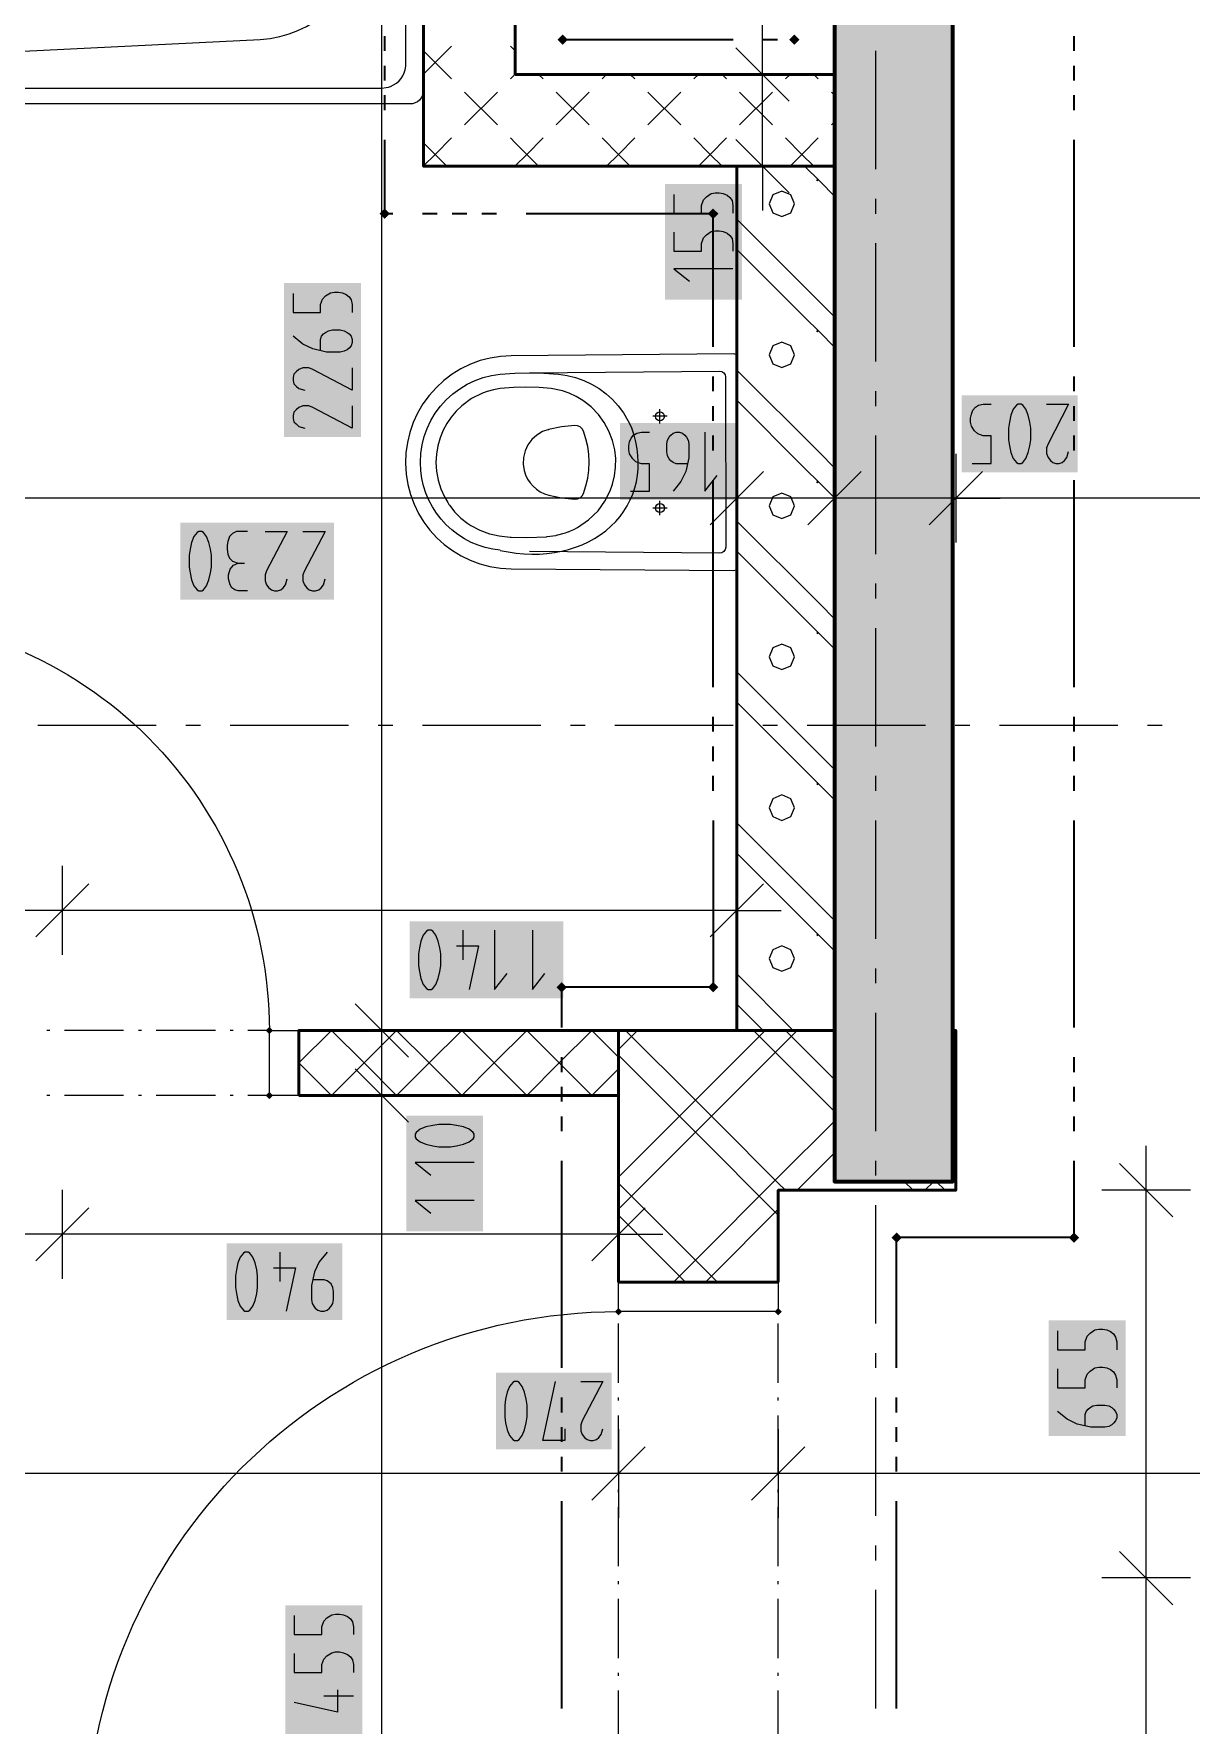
# Model space of a CAD drawing. Header units: millimetres. Extents: x 0 to 594, y 0 to 420.
# Drawn here: x 137.09 to 155.01, y 205.87 to 232.04 of the extents above; entities that cross this region are included whole.
import ezdxf

# ---------------------------------------------------------------- set-up
doc = ezdxf.new("R2010")
doc.units = ezdxf.units.MM
doc.header["$LTSCALE"] = 8
for name, color, linetype in [('PDF_Dvere', 7, 'Continuous'), ('PDF_Instalacni prizdivky', 7, 'Continuous'), ('PDF_Koty delkove', 7, 'Continuous'), ('PDF_Osy hlavni', 7, 'Continuous'), ('PDF_Pozarni useky', 7, 'Continuous'), ('PDF_Pricky CP', 7, 'Continuous'), ('PDF_Pricky zdene', 7, 'Continuous'), ('PDF_Sanita', 7, 'Continuous'), ('PDF_Steny akusticke', 7, 'Continuous'), ('PDF_Steny obvodove nosne', 7, 'Continuous')]:
    doc.layers.add(name, color=color, linetype=linetype)

msp = doc.modelspace()

# ---------------------------------------------------------------- linework, layer by layer
at = {"layer": 'PDF_Dvere', "lineweight": 25}
for points in [[(134.329, 216.621), (134.329, 223.033, -0.414214), (140.74, 216.621), (140.409, 216.621)], [(146.144, 204.028), (137.901, 204.028, -0.414213), (146.144, 212.271)]]:
    msp.add_lwpolyline(points, format="xyb", dxfattribs=at)
for points in [[(137.341, 216.621), (137.295, 216.621)], [(138.485, 216.621), (137.57, 216.621)], [(138.76, 216.621), (138.714, 216.621)], [(139.905, 216.621), (138.989, 216.621)], [(140.18, 216.621), (140.134, 216.621)], [(137.341, 215.614), (137.295, 215.614)], [(138.485, 215.614), (137.57, 215.614)], [(138.76, 215.614), (138.714, 215.614)], [(139.905, 215.614), (138.989, 215.614)], [(140.18, 215.614), (140.134, 215.614)], [(140.74, 215.614), (140.409, 215.614)], [(146.144, 211.17), (146.144, 212.086)], [(148.617, 211.17), (148.617, 212.086)], [(146.144, 210.895), (146.144, 210.941)], [(148.617, 210.895), (148.617, 210.941)], [(146.144, 209.75), (146.144, 210.666)], [(148.617, 209.75), (148.617, 210.666)], [(146.144, 209.475), (146.144, 209.521)], [(148.617, 209.475), (148.617, 209.521)], [(146.144, 208.331), (146.144, 209.246)], [(148.617, 208.331), (148.617, 209.246)], [(146.144, 208.056), (146.144, 208.102)], [(148.617, 208.056), (148.617, 208.102)], [(146.144, 206.911), (146.144, 207.827)], [(148.617, 206.911), (148.617, 207.827)], [(146.144, 206.636), (146.144, 206.682)], [(148.617, 206.636), (148.617, 206.682)], [(146.144, 205.491), (146.144, 206.407)], [(148.617, 205.491), (148.617, 206.407)]]:
    msp.add_lwpolyline(points, dxfattribs=at)
for points in [[(141.198, 215.614), (140.74, 215.614), (140.74, 216.621), (141.198, 216.621)], [(148.617, 212.729), (148.617, 212.271), (146.144, 212.271), (146.144, 212.729)]]:
    msp.add_lwpolyline(points, close=True, dxfattribs=at)
at = {"layer": 'PDF_Dvere', "lineweight": 25, "transparency": 33554559}
for points in [[(140.798, 216.621), (140.74, 216.564), (140.74, 216.679), (140.683, 216.621)], [(140.798, 215.614), (140.74, 215.557), (140.74, 215.671), (140.683, 215.614)], [(146.144, 212.214), (146.087, 212.271), (146.201, 212.271), (146.144, 212.328)], [(148.617, 212.214), (148.56, 212.271), (148.674, 212.271), (148.617, 212.328)]]:
    msp.add_solid(points, dxfattribs=at)
at = {"layer": 'PDF_Instalacni prizdivky', "lineweight": 50}
msp.add_lwpolyline([(149.487, 216.621), (149.487, 229.993), (147.976, 229.993), (147.976, 216.621)], close=True, dxfattribs=at)
at = {"layer": 'PDF_Instalacni prizdivky', "lineweight": 9}
for points in [[(149.258, 229.76), (149.024, 229.993)], [(149.487, 229.531), (149.258, 229.76)], [(148.674, 229.606), (148.535, 229.548), (148.478, 229.409), (148.535, 229.271), (148.674, 229.213), (148.813, 229.271), (148.87, 229.409), (148.813, 229.548), (148.674, 229.606)], [(149.487, 227.662), (149.258, 227.891), (147.976, 229.174)], [(149.024, 227.658), (147.976, 228.706)], [(149.258, 227.424), (149.024, 227.658)], [(149.487, 227.195), (149.258, 227.424)], [(149.487, 225.327), (149.258, 225.556), (147.976, 226.838)], [(149.024, 225.322), (147.976, 226.371)], [(149.258, 225.089), (149.024, 225.322)], [(149.487, 224.86), (149.258, 225.089)], [(149.487, 222.991), (149.258, 223.22), (147.976, 224.503)], [(149.024, 222.987), (147.976, 224.035)], [(149.258, 222.753), (149.024, 222.987)], [(149.487, 222.524), (149.258, 222.753)], [(149.487, 220.656), (149.258, 220.885), (147.976, 222.167)], [(149.024, 220.651), (147.976, 221.7)], [(149.258, 220.418), (149.024, 220.651)], [(149.487, 220.189), (149.258, 220.418)], [(149.487, 218.32), (149.258, 218.549), (147.976, 219.832)], [(149.024, 218.316), (147.976, 219.365)], [(149.258, 218.082), (149.024, 218.316)], [(149.487, 217.853), (149.258, 218.082)], [(148.85, 216.621), (147.976, 217.496)], [(148.383, 216.621), (147.976, 217.029)]]:
    msp.add_lwpolyline(points, dxfattribs=at)
for points in [[(148.674, 227.27), (148.535, 227.213), (148.478, 227.074), (148.535, 226.935), (148.674, 226.878), (148.813, 226.935), (148.87, 227.074), (148.813, 227.213)], [(148.674, 224.935), (148.535, 224.877), (148.478, 224.738), (148.535, 224.6), (148.674, 224.542), (148.813, 224.6), (148.87, 224.738), (148.813, 224.877)], [(148.674, 222.599), (148.535, 222.542), (148.478, 222.403), (148.535, 222.264), (148.674, 222.207), (148.813, 222.264), (148.87, 222.403), (148.813, 222.542)], [(148.674, 220.264), (148.535, 220.206), (148.478, 220.067), (148.535, 219.929), (148.674, 219.871), (148.813, 219.929), (148.87, 220.067), (148.813, 220.206)], [(148.674, 217.928), (148.535, 217.871), (148.478, 217.732), (148.535, 217.593), (148.674, 217.536), (148.813, 217.593), (148.87, 217.732), (148.813, 217.871)]]:
    msp.add_lwpolyline(points, close=True, dxfattribs=at)
at = {"layer": 'PDF_Instalacni prizdivky', "lineweight": 9, "transparency": 33554559}
for points in [[(149.223, 229.755), (149.202, 229.776), (149.244, 229.776), (149.223, 229.797)], [(149.223, 227.42), (149.202, 227.441), (149.244, 227.441), (149.223, 227.461)], [(149.223, 225.084), (149.202, 225.105), (149.244, 225.105), (149.223, 225.126)], [(149.223, 222.749), (149.202, 222.77), (149.244, 222.77), (149.223, 222.79)], [(149.223, 220.414), (149.202, 220.434), (149.244, 220.434), (149.223, 220.455)], [(149.223, 218.078), (149.202, 218.099), (149.244, 218.099), (149.223, 218.119)]]:
    msp.add_solid(points, dxfattribs=at)
at = {"layer": 'PDF_Koty delkove', "lineweight": 18}
for points in [[(142.481, 202.288), (142.481, 215.614), (142.481, 216.621), (142.481, 237.366), (142.481, 238.74), (142.481, 240.938), (142.481, 245.838), (142.481, 247.258), (142.481, 263.835)], [(148.374, 229.993), (148.374, 231.413), (148.374, 232.263), (148.374, 238.74), (148.374, 240.938), (148.374, 245.838), (148.374, 247.258)], [(148.786, 231.001), (147.962, 231.825)], [(149.061, 231.413), (148.374, 231.413), (147.687, 231.413)], [(148.786, 229.581), (147.962, 230.405)], [(149.061, 229.993), (148.374, 229.993), (147.687, 229.993)], [(148.374, 229.993), (148.374, 229.306)], [(147, 229.557), (147, 229.264), (147.427, 229.264), (147.427, 229.386), (147.458, 229.471), (147.504, 229.52), (147.58, 229.569), (147.641, 229.581), (147.702, 229.581), (147.763, 229.569), (147.824, 229.545), (147.87, 229.508), (147.901, 229.46), (147.916, 229.386), (147.916, 229.264)], [(147, 228.97), (147, 228.676), (147.427, 228.676), (147.427, 228.799), (147.458, 228.884), (147.504, 228.933), (147.58, 228.982), (147.641, 228.994), (147.702, 228.994), (147.763, 228.982), (147.824, 228.958), (147.87, 228.921), (147.901, 228.872), (147.916, 228.799), (147.916, 228.676)], [(147.916, 228.407), (147, 228.407), (147.244, 228.212)], [(141.107, 228.022), (141.107, 227.728), (141.534, 227.728), (141.534, 227.851), (141.565, 227.936), (141.61, 227.985), (141.686, 228.033), (141.747, 228.046), (141.808, 228.046), (141.87, 228.033), (141.93, 228.009), (141.976, 227.973), (142.007, 227.924), (142.023, 227.851), (142.023, 227.728)], [(141.534, 227.141), (141.534, 227.312), (141.549, 227.361), (141.579, 227.398), (141.61, 227.422), (141.655, 227.446), (141.717, 227.459), (141.838, 227.459), (141.9, 227.446), (141.946, 227.422), (141.976, 227.398), (142.007, 227.361), (142.023, 227.312), (142.023, 227.264), (142.007, 227.214), (141.976, 227.178)], [(141.976, 227.178), (141.946, 227.154), (141.9, 227.129), (141.838, 227.116), (141.625, 227.116), (141.412, 227.165), (141.259, 227.239), (141.107, 227.361)], [(142.023, 226.872), (142.023, 226.529), (141.412, 226.847), (141.35, 226.872), (141.259, 226.872), (141.198, 226.847), (141.153, 226.811), (141.121, 226.774), (141.107, 226.725), (141.107, 226.676), (141.121, 226.627), (141.153, 226.591), (141.198, 226.554), (141.289, 226.529)], [(142.023, 226.285), (142.023, 225.942), (141.412, 226.26), (141.35, 226.285), (141.259, 226.285), (141.198, 226.26), (141.153, 226.224), (141.121, 226.187), (141.107, 226.138), (141.107, 226.089), (141.121, 226.04), (141.153, 226.004), (141.198, 225.967), (141.289, 225.942)], [(151.619, 225.393), (151.912, 225.393), (151.912, 225.82), (151.79, 225.82), (151.704, 225.851), (151.655, 225.897), (151.607, 225.973), (151.594, 226.034), (151.594, 226.095), (151.607, 226.156), (151.631, 226.217), (151.668, 226.263), (151.716, 226.294), (151.79, 226.309), (151.912, 226.309)], [(152.194, 225.668), (152.218, 225.561), (152.255, 225.469), (152.303, 225.408), (152.328, 225.393), (152.377, 225.393), (152.402, 225.408), (152.45, 225.469), (152.487, 225.561), (152.512, 225.668), (152.524, 225.759), (152.524, 225.942), (152.512, 226.034), (152.487, 226.141), (152.45, 226.232), (152.402, 226.294), (152.377, 226.309), (152.328, 226.309), (152.303, 226.294), (152.255, 226.232), (152.218, 226.141), (152.194, 226.034), (152.181, 225.942)], [(152.769, 226.309), (153.111, 226.309), (152.793, 225.698), (152.769, 225.637), (152.769, 225.545), (152.793, 225.485), (152.829, 225.439), (152.866, 225.408), (152.915, 225.393), (152.964, 225.393), (153.013, 225.408), (153.05, 225.439), (153.086, 225.485), (153.111, 225.576)], [(146.328, 224.963), (146.622, 224.963), (146.622, 225.39), (146.499, 225.39), (146.414, 225.421), (146.365, 225.467), (146.317, 225.543), (146.304, 225.603), (146.304, 225.665), (146.317, 225.726), (146.341, 225.787), (146.377, 225.832), (146.426, 225.864), (146.499, 225.879), (146.622, 225.879)], [(147.209, 225.39), (147.038, 225.39), (146.989, 225.406), (146.952, 225.436), (146.928, 225.467), (146.904, 225.512), (146.891, 225.573), (146.891, 225.695), (146.904, 225.756), (146.928, 225.802), (146.952, 225.832), (146.989, 225.864), (147.038, 225.879)], [(147.038, 225.879), (147.086, 225.879), (147.136, 225.864), (147.172, 225.832), (147.196, 225.802), (147.221, 225.756), (147.234, 225.695), (147.234, 225.482), (147.185, 225.268), (147.111, 225.115), (146.989, 224.963)], [(147.478, 225.879), (147.478, 224.963), (147.673, 225.207)], [(152.181, 225.942), (152.181, 225.759), (152.194, 225.668)], [(147.976, 225.543), (147.976, 224.856), (147.976, 224.169)], [(149.487, 225.543), (149.487, 224.856), (149.487, 224.169)], [(151.365, 225.543), (151.365, 224.856), (151.365, 224.169)], [(151.365, 225.543), (151.365, 224.856), (151.365, 224.169)], [(148.388, 225.268), (147.564, 224.444)], [(149.899, 225.268), (149.075, 224.444)], [(151.777, 225.268), (150.952, 224.444)], [(151.777, 225.268), (150.952, 224.444)], [(151.365, 224.856), (149.487, 224.856), (147.976, 224.856), (144.803, 224.856), (138.202, 224.856), (127.552, 224.856), (126.192, 224.856)], [(151.365, 224.856), (150.678, 224.856)], [(151.365, 224.856), (152.051, 224.856)], [(309.033, 224.856), (299.096, 224.856), (296.76, 224.856), (288.7, 224.856), (286.365, 224.856), (276.428, 224.856), (269.742, 224.856), (200.318, 224.856), (193.632, 224.856), (186.58, 224.856), (177.604, 224.856), (176.276, 224.856), (151.365, 224.856)], [(140.404, 224.341), (140.233, 224.341), (140.172, 224.31), (140.123, 224.264), (140.099, 224.188), (140.086, 224.127), (140.086, 224.065), (140.099, 223.989), (140.123, 223.929), (140.172, 223.883), (140.257, 223.852)], [(140.673, 224.341), (141.016, 224.341), (140.697, 223.73), (140.673, 223.669), (140.673, 223.577), (140.697, 223.517), (140.734, 223.471), (140.771, 223.44), (140.82, 223.425), (140.868, 223.425), (140.918, 223.44), (140.954, 223.471), (140.991, 223.517), (141.016, 223.607)], [(141.26, 224.341), (141.603, 224.341), (141.285, 223.73), (141.26, 223.669), (141.26, 223.577), (141.285, 223.517), (141.321, 223.471), (141.358, 223.44), (141.407, 223.425), (141.456, 223.425), (141.505, 223.44), (141.541, 223.471), (141.578, 223.517), (141.603, 223.607)], [(140.404, 223.425), (140.257, 223.425), (140.208, 223.44), (140.16, 223.471), (140.135, 223.517), (140.11, 223.607), (140.11, 223.669), (140.135, 223.76), (140.184, 223.822), (140.257, 223.852), (140.355, 223.852)], [(137.535, 219.166), (137.535, 218.479), (137.535, 217.792)], [(147.976, 219.166), (147.976, 218.479), (147.976, 217.792)], [(137.947, 218.891), (137.123, 218.067)], [(148.388, 218.891), (147.564, 218.067)], [(147.976, 218.479), (145.416, 218.479), (143.02, 218.479), (141.91, 218.479), (139.979, 218.479), (137.535, 218.479), (127.552, 218.479), (126.178, 218.479), (125.262, 218.479), (124.392, 218.479), (111.57, 218.479), (110.242, 218.479)], [(147.976, 218.479), (148.663, 218.479)], [(143.27, 218.157), (143.245, 218.173), (143.196, 218.173), (143.171, 218.157), (143.123, 218.096), (143.086, 218.005), (143.062, 217.897), (143.049, 217.806)], [(143.049, 217.806), (143.049, 217.623), (143.062, 217.532), (143.086, 217.425), (143.123, 217.333), (143.171, 217.272), (143.196, 217.257), (143.245, 217.257), (143.27, 217.272), (143.318, 217.333), (143.355, 217.425), (143.38, 217.532), (143.392, 217.623), (143.392, 217.806), (143.38, 217.897), (143.355, 218.005), (143.318, 218.096), (143.27, 218.157)], [(143.734, 218.173), (143.734, 217.715)], [(144.224, 218.173), (144.224, 217.257), (144.419, 217.501)], [(144.811, 218.173), (144.811, 217.257), (145.006, 217.501)], [(143.637, 217.929), (143.979, 217.929), (143.832, 217.257)], [(142.893, 216.209), (142.068, 217.034)], [(142.481, 216.621), (141.794, 216.621)], [(142.481, 216.621), (143.167, 216.621)], [(142.893, 215.202), (142.068, 216.026)], [(143.167, 215.614), (142.481, 215.614), (141.794, 215.614)], [(143.544, 215.165), (143.361, 215.165), (143.27, 215.153), (143.163, 215.128), (143.072, 215.092), (143.01, 215.043), (142.996, 215.018), (142.996, 214.97), (143.01, 214.945), (143.072, 214.896), (143.163, 214.86), (143.27, 214.835), (143.361, 214.822), (143.544, 214.822), (143.636, 214.835), (143.743, 214.86), (143.834, 214.896), (143.896, 214.945), (143.911, 214.97), (143.911, 215.018), (143.896, 215.043), (143.834, 215.092), (143.743, 215.128), (143.636, 215.153), (143.544, 215.165)], [(154.313, 214.149), (154.313, 214.835)], [(143.911, 214.578), (142.996, 214.578), (143.239, 214.383)], [(154.725, 213.736), (153.901, 214.561)], [(137.535, 214.154), (137.535, 213.467), (137.535, 212.78)], [(146.144, 214.154), (146.144, 213.467), (146.144, 212.78)], [(155, 214.149), (154.313, 214.149), (153.626, 214.149)], [(154.313, 202.196), (154.313, 208.15), (154.313, 214.149)], [(137.947, 213.879), (137.123, 213.055)], [(143.911, 213.991), (142.996, 213.991), (143.239, 213.796)], [(146.556, 213.879), (145.732, 213.055)], [(146.144, 213.467), (142.031, 213.467), (137.535, 213.467), (124.392, 213.467), (111.57, 213.467), (104.288, 213.467), (99.251, 213.467)], [(146.144, 213.467), (146.831, 213.467)], [(140.363, 212.277), (140.411, 212.277), (140.436, 212.291), (140.485, 212.353), (140.521, 212.444), (140.546, 212.551), (140.559, 212.642), (140.559, 212.825), (140.546, 212.917), (140.521, 213.024), (140.485, 213.116), (140.436, 213.177), (140.411, 213.193), (140.363, 213.193), (140.338, 213.177), (140.289, 213.116), (140.253, 213.024), (140.229, 212.917), (140.216, 212.825)], [(140.901, 213.193), (140.901, 212.735)], [(141.635, 213.193), (141.512, 213.04), (141.439, 212.887), (141.39, 212.673), (141.39, 212.459), (141.403, 212.399), (141.427, 212.353), (141.451, 212.322), (141.488, 212.291), (141.537, 212.277), (141.586, 212.277), (141.635, 212.291), (141.671, 212.322), (141.696, 212.353), (141.721, 212.399), (141.733, 212.459), (141.733, 212.582), (141.721, 212.642), (141.696, 212.703), (141.635, 212.749), (141.586, 212.765), (141.415, 212.765)], [(140.216, 212.825), (140.216, 212.642), (140.229, 212.551), (140.253, 212.444), (140.289, 212.353), (140.338, 212.291), (140.363, 212.277)], [(140.803, 212.948), (141.146, 212.948), (140.998, 212.277)], [(152.939, 211.975), (152.939, 211.681), (153.366, 211.681), (153.366, 211.804), (153.397, 211.889), (153.443, 211.938), (153.519, 211.987), (153.579, 211.999), (153.641, 211.999), (153.702, 211.987), (153.762, 211.963), (153.808, 211.926), (153.839, 211.877), (153.855, 211.804), (153.855, 211.681)], [(145.315, 210.458), (145.315, 210.276), (144.972, 210.276), (145.167, 211.192)], [(145.559, 211.192), (145.902, 211.192), (145.583, 210.581), (145.559, 210.52), (145.559, 210.428), (145.583, 210.368), (145.62, 210.322), (145.657, 210.291), (145.706, 210.276), (145.754, 210.276), (145.803, 210.291), (145.84, 210.322), (145.877, 210.368), (145.902, 210.458)], [(152.939, 211.388), (152.939, 211.094), (153.366, 211.094), (153.366, 211.217), (153.397, 211.302), (153.443, 211.351), (153.519, 211.4), (153.579, 211.412)], [(153.579, 211.412), (153.641, 211.412), (153.702, 211.4), (153.762, 211.375), (153.808, 211.339), (153.839, 211.29), (153.855, 211.217), (153.855, 211.094)], [(153.366, 210.507), (153.366, 210.678), (153.381, 210.727), (153.412, 210.764), (153.443, 210.788), (153.488, 210.813), (153.549, 210.825), (153.671, 210.825), (153.732, 210.813), (153.778, 210.788), (153.808, 210.764), (153.839, 210.727), (153.855, 210.678), (153.855, 210.63), (153.839, 210.581), (153.808, 210.544), (153.778, 210.52), (153.732, 210.495), (153.671, 210.482), (153.457, 210.482), (153.244, 210.531), (153.091, 210.605), (152.939, 210.727)], [(146.144, 210.452), (146.144, 209.765), (146.144, 209.079)], [(148.617, 210.452), (148.617, 209.765), (148.617, 209.079)], [(146.556, 210.178), (145.732, 209.353)], [(149.029, 210.178), (148.205, 209.353)], [(178.291, 209.765), (176.368, 209.765), (173.626, 209.765), (167.805, 209.765), (167.742, 209.765), (166.476, 209.765), (163.079, 209.765), (148.617, 209.765), (146.144, 209.765), (140.091, 209.765), (109.854, 209.765)], [(154.725, 207.737), (153.901, 208.562)], [(155, 208.15), (154.313, 208.15), (153.626, 208.15)], [(141.126, 207.567), (141.126, 207.274), (141.552, 207.274), (141.552, 207.396), (141.584, 207.482), (141.629, 207.531), (141.705, 207.579), (141.766, 207.592), (141.827, 207.592), (141.889, 207.579), (141.949, 207.555), (141.995, 207.518), (142.026, 207.47), (142.042, 207.396), (142.042, 207.274)], [(141.126, 206.98), (141.126, 206.687), (141.552, 206.687), (141.552, 206.809), (141.584, 206.894), (141.629, 206.944), (141.705, 206.992), (141.766, 207.005), (141.827, 207.005), (141.889, 206.992), (141.949, 206.968), (141.995, 206.931), (142.026, 206.883), (142.042, 206.809), (142.042, 206.687)], [(141.797, 206.417), (141.797, 206.075), (141.126, 206.222)], [(142.042, 206.32), (141.584, 206.32)]]:
    msp.add_lwpolyline(points, dxfattribs=at)
for points in [[(139.499, 223.974), (139.499, 223.791), (139.512, 223.7), (139.536, 223.593), (139.572, 223.501), (139.621, 223.44), (139.646, 223.425), (139.694, 223.425), (139.719, 223.44), (139.768, 223.501), (139.804, 223.593), (139.829, 223.7), (139.842, 223.791), (139.842, 223.974), (139.829, 224.065), (139.804, 224.172), (139.768, 224.264), (139.719, 224.325), (139.694, 224.341), (139.646, 224.341), (139.621, 224.325), (139.572, 224.264), (139.536, 224.172), (139.512, 224.065)], [(144.385, 210.825), (144.385, 210.641), (144.397, 210.551), (144.422, 210.444), (144.458, 210.352), (144.507, 210.291), (144.532, 210.276), (144.58, 210.276), (144.605, 210.291), (144.653, 210.352), (144.69, 210.444), (144.715, 210.551), (144.728, 210.641), (144.728, 210.825), (144.715, 210.916), (144.69, 211.023), (144.653, 211.115), (144.605, 211.176), (144.58, 211.192), (144.532, 211.192), (144.507, 211.176), (144.458, 211.115), (144.422, 211.023), (144.397, 210.916)]]:
    msp.add_lwpolyline(points, close=True, dxfattribs=at)
at = {"layer": 'PDF_Koty delkove', "color": 7, "lineweight": 18, "true_color": 0xffffff, "transparency": 33554559}
for points in [[(148.054, 227.927), (148.054, 229.719), (146.863, 227.927), (146.863, 229.719)], [(142.16, 225.804), (142.16, 228.183), (140.969, 225.804), (140.969, 228.183)], [(153.249, 226.447), (151.457, 226.447), (153.249, 225.256), (151.457, 225.256)], [(147.958, 226.017), (146.167, 226.017), (147.958, 224.826), (146.167, 224.826)], [(141.74, 224.478), (139.362, 224.478), (141.74, 223.288), (139.362, 223.288)], [(145.291, 218.31), (142.912, 218.31), (145.291, 217.12), (142.912, 217.12)], [(144.049, 213.511), (144.049, 215.302), (142.858, 213.511), (142.858, 215.302)], [(141.87, 213.33), (140.079, 213.33), (141.87, 212.139), (140.079, 212.139)], [(153.992, 210.345), (153.992, 212.136), (152.802, 210.345), (152.802, 212.136)], [(146.039, 211.329), (144.248, 211.329), (146.039, 210.139), (144.248, 210.139)], [(142.179, 205.35), (142.179, 207.729), (140.988, 205.35), (140.988, 207.729)]]:
    msp.add_solid(points, dxfattribs=at)
at = {"layer": 'PDF_Osy hlavni', "lineweight": 18}
for points in [[(150.128, 229.945), (150.128, 231.777)], [(150.128, 229.258), (150.128, 229.487)], [(150.128, 226.969), (150.128, 228.8)], [(150.128, 226.282), (150.128, 226.511)], [(150.128, 223.992), (150.128, 225.824)], [(150.128, 223.305), (150.128, 223.534)], [(150.128, 221.016), (150.128, 222.847)], [(138.989, 221.338), (137.157, 221.338)], [(139.676, 221.338), (139.447, 221.338)], [(141.966, 221.338), (140.134, 221.338)], [(142.653, 221.338), (142.424, 221.338)], [(144.942, 221.338), (143.111, 221.338)], [(145.629, 221.338), (145.4, 221.338)], [(147.919, 221.338), (146.087, 221.338)], [(148.606, 221.338), (148.377, 221.338)], [(150.896, 221.338), (149.064, 221.338)], [(151.583, 221.338), (151.354, 221.338)], [(153.872, 221.338), (152.04, 221.338)], [(154.559, 221.338), (154.33, 221.338)], [(150.128, 220.329), (150.128, 220.558)], [(150.128, 218.039), (150.128, 219.871)], [(150.128, 217.352), (150.128, 217.581)], [(150.128, 215.062), (150.128, 216.894)], [(150.128, 214.375), (150.128, 214.604)], [(150.128, 212.086), (150.128, 213.917)], [(150.128, 211.399), (150.128, 211.628)], [(150.128, 209.109), (150.128, 210.941)], [(150.128, 208.422), (150.128, 208.651)], [(150.128, 206.133), (150.128, 207.964)]]:
    msp.add_lwpolyline(points, dxfattribs=at)
at = {"layer": 'PDF_Pozarni useky', "lineweight": 35}
for points in [[(142.525, 231.777), (142.525, 232.006)], [(145.279, 231.949), (145.279, 232.006)], [(147.919, 231.949), (145.279, 231.949)], [(148.606, 231.949), (148.377, 231.949)], [(148.865, 231.949), (148.835, 231.949)], [(148.865, 231.949), (148.865, 232.006)], [(153.196, 231.777), (153.196, 232.006)], [(142.525, 231.319), (142.525, 231.548)], [(153.196, 231.319), (153.196, 231.548)], [(142.525, 230.861), (142.525, 231.09)], [(153.196, 230.861), (153.196, 231.09)], [(142.653, 229.258), (142.525, 229.258), (142.525, 230.403)], [(153.196, 227.198), (153.196, 230.403)], [(143.34, 229.258), (143.111, 229.258)], [(143.798, 229.258), (143.569, 229.258)], [(144.255, 229.258), (144.027, 229.258)], [(147.609, 227.198), (147.609, 229.258), (144.713, 229.258)], [(147.609, 226.511), (147.609, 226.74)], [(153.196, 226.511), (153.196, 226.74)], [(147.609, 226.053), (147.609, 226.282)], [(153.196, 226.053), (153.196, 226.282)], [(147.609, 225.595), (147.609, 225.824)], [(153.196, 225.595), (153.196, 225.824)], [(147.609, 221.931), (147.609, 225.137)], [(153.196, 221.931), (153.196, 225.137)], [(147.609, 221.244), (147.609, 221.473)], [(153.196, 221.244), (153.196, 221.473)], [(147.609, 220.787), (147.609, 221.016)], [(153.196, 220.787), (153.196, 221.016)], [(147.609, 220.329), (147.609, 220.558)], [(153.196, 220.329), (153.196, 220.558)], [(147.609, 219.871), (147.609, 217.29), (145.265, 217.29)], [(153.196, 216.665), (153.196, 219.871)], [(145.265, 216.665), (145.265, 217.29)], [(145.265, 215.978), (145.265, 216.207)], [(153.196, 215.978), (153.196, 216.207)], [(145.265, 215.52), (145.265, 215.749)], [(153.196, 215.52), (153.196, 215.749)], [(145.265, 215.062), (145.265, 215.291)], [(153.196, 215.062), (153.196, 215.291)], [(145.265, 211.399), (145.265, 214.604)], [(153.196, 213.416), (153.196, 214.604)], [(153.185, 213.416), (150.449, 213.416)], [(150.449, 211.399), (150.449, 213.416)], [(145.265, 210.712), (145.265, 210.941)], [(150.449, 210.712), (150.449, 210.941)], [(145.265, 210.254), (145.265, 210.483)], [(150.449, 210.254), (150.449, 210.483)], [(145.265, 209.796), (145.265, 210.025)], [(150.449, 209.796), (150.449, 210.025)], [(145.265, 206.133), (145.265, 209.338)], [(150.449, 206.133), (150.449, 209.338)]]:
    msp.add_lwpolyline(points, dxfattribs=at)
at = {"layer": 'PDF_Pozarni useky', "lineweight": 35, "transparency": 33554559}
for points in [[(145.359, 231.949), (145.279, 231.869), (145.279, 232.03), (145.199, 231.949)], [(145.279, 231.869), (145.199, 231.949), (145.359, 231.949), (145.279, 232.03)], [(148.946, 231.949), (148.865, 231.869), (148.865, 232.03), (148.785, 231.949)], [(148.865, 231.869), (148.785, 231.949), (148.946, 231.949), (148.865, 232.03)], [(142.605, 229.258), (142.525, 229.178), (142.525, 229.338), (142.445, 229.258)], [(142.525, 229.178), (142.445, 229.258), (142.605, 229.258), (142.525, 229.338)], [(147.609, 229.178), (147.529, 229.258), (147.69, 229.258), (147.609, 229.338)], [(147.69, 229.258), (147.609, 229.178), (147.609, 229.338), (147.529, 229.258)], [(145.265, 217.21), (145.185, 217.29), (145.345, 217.29), (145.265, 217.37)], [(145.345, 217.29), (145.265, 217.21), (145.265, 217.37), (145.185, 217.29)], [(147.69, 217.29), (147.609, 217.21), (147.609, 217.37), (147.529, 217.29)], [(147.609, 217.21), (147.529, 217.29), (147.69, 217.29), (147.609, 217.37)], [(150.529, 213.416), (150.449, 213.336), (150.449, 213.496), (150.369, 213.416)], [(150.449, 213.336), (150.369, 213.416), (150.529, 213.416), (150.449, 213.496)], [(153.276, 213.416), (153.196, 213.336), (153.196, 213.496), (153.116, 213.416)], [(153.196, 213.336), (153.116, 213.416), (153.276, 213.416), (153.196, 213.496)]]:
    msp.add_solid(points, dxfattribs=at)
at = {"layer": 'PDF_Pricky CP', "lineweight": 50}
for points in [[(144.546, 231.413), (144.546, 238.74), (143.126, 238.74), (143.126, 229.993), (144.546, 229.993)], [(144.546, 229.993), (147.976, 229.993), (149.487, 229.993), (149.487, 231.413), (144.546, 231.413)]]:
    msp.add_lwpolyline(points, dxfattribs=at)
at = {"layer": 'PDF_Pricky CP', "lineweight": 9}
for points in [[(143.126, 231.417), (143.305, 231.596), (143.559, 231.85)], [(144.546, 231.775), (144.47, 231.85)], [(143.559, 231.342), (143.305, 231.596), (143.126, 231.775)], [(144.546, 231.417), (144.47, 231.342)], [(144.978, 231.342), (144.908, 231.413)], [(145.961, 231.413), (145.89, 231.342)], [(146.398, 231.342), (146.327, 231.413)], [(147.38, 231.413), (147.31, 231.342)], [(147.818, 231.342), (147.747, 231.413)], [(148.8, 231.413), (148.729, 231.342)], [(149.237, 231.342), (149.166, 231.413)], [(144.269, 230.632), (143.76, 231.14)], [(144.269, 231.14), (143.76, 230.632)], [(145.688, 230.632), (145.18, 231.14)], [(145.688, 231.14), (145.18, 230.632)], [(147.108, 230.632), (146.6, 231.14)], [(147.108, 231.14), (146.6, 230.632)], [(148.528, 230.632), (148.019, 231.14)], [(148.528, 231.14), (148.019, 230.632)], [(149.487, 231.092), (149.439, 231.14)], [(149.487, 230.68), (149.439, 230.632)], [(143.126, 229.998), (143.305, 230.176), (143.559, 230.431)], [(143.488, 229.993), (143.305, 230.176), (143.126, 230.355)], [(144.546, 230.355), (144.47, 230.431)], [(144.546, 229.998), (144.724, 230.176), (144.978, 230.431)], [(144.908, 229.993), (144.724, 230.176), (144.546, 230.355)], [(146.327, 229.993), (146.144, 230.176), (145.89, 230.431)], [(145.961, 229.993), (146.144, 230.176), (146.398, 230.431)], [(147.747, 229.993), (147.564, 230.176), (147.31, 230.431)], [(147.38, 229.993), (147.564, 230.176), (147.818, 230.431)], [(149.166, 229.993), (148.983, 230.176), (148.729, 230.431)], [(148.8, 229.993), (148.983, 230.176), (149.237, 230.431)], [(144.546, 229.998), (144.541, 229.993)]]:
    msp.add_lwpolyline(points, dxfattribs=at)
at = {"layer": 'PDF_Pricky zdene', "lineweight": 9}
for points in [[(141.702, 216.621), (141.198, 216.118)], [(142.709, 215.614), (142.206, 216.118), (141.702, 216.621)], [(142.709, 216.621), (142.206, 216.118), (141.702, 215.614)], [(146.144, 216.026), (145.732, 215.614), (145.228, 216.118), (144.724, 216.621), (144.221, 216.118), (143.717, 215.614), (143.213, 216.118), (142.709, 216.621)], [(146.144, 216.209), (145.732, 216.621), (145.228, 216.118), (144.724, 215.614), (144.221, 216.118), (143.717, 216.621), (143.213, 216.118), (142.709, 215.614)], [(141.702, 215.614), (141.198, 216.118)]]:
    msp.add_lwpolyline(points, dxfattribs=at)
at = {"layer": 'PDF_Pricky zdene', "lineweight": 50}
msp.add_lwpolyline([(141.198, 215.614), (141.198, 216.621), (143.259, 216.621), (146.144, 216.621), (146.144, 215.614), (143.259, 215.614), (141.198, 215.614)], dxfattribs=at)
at = {"layer": 'PDF_Sanita', "lineweight": 13}
msp.add_lwpolyline([(127.766, 237.366), (127.767, 237.366), (142.915, 237.366, -0.414247), (143.126, 237.155), (143.126, 231.166, -0.41423), (142.915, 230.955), (127.767, 230.955, -0.41423), (127.556, 231.166), (127.556, 237.155, -0.414247), (127.766, 237.366)], format="xyb", dxfattribs=at)
msp.add_lwpolyline([(140.599, 236.366), (134.617, 236.661), (129.978, 236.661, 0.387967), (128.592, 235.394, 0.045237), (128.592, 232.927, 0.387969), (129.978, 231.66), (134.617, 231.66), (140.599, 231.955, 0.372032), (142.176, 233.459, 0.048486), (142.176, 234.862, 0.372028)], format="xyb", close=True, dxfattribs=at)
msp.add_lwpolyline([(135.341, 231.202), (142.48, 231.202), (142.548, 231.208), (142.584, 231.216), (142.617, 231.227), (142.664, 231.249), (142.708, 231.278), (142.75, 231.315), (142.78, 231.352), (142.806, 231.392), (142.827, 231.437), (142.842, 231.486), (142.85, 231.538), (142.851, 234.133)], dxfattribs=at)
at = {"layer": 'PDF_Sanita', "lineweight": 25}
msp.add_lwpolyline([(144.483, 223.763), (147.931, 223.735), (147.931, 223.735), (147.964, 223.749), (147.977, 223.781), (147.975, 227.047), (147.975, 227.047), (147.961, 227.079), (147.928, 227.092), (144.481, 227.06), (144.319, 227.05), (144.159, 227.025), (144.003, 226.985), (143.851, 226.929), (143.706, 226.858), (143.568, 226.774), (143.439, 226.676), (143.32, 226.566), (143.212, 226.445), (143.116, 226.314), (143.035, 226.174), (142.967, 226.027), (142.914, 225.875), (142.876, 225.718), (142.854, 225.558), (142.848, 225.396, 0.409108)], format="xyb", close=True, dxfattribs=at)
for points in [[(144.314, 224.05), (144.198, 224.066), (144.083, 224.092), (143.971, 224.128), (143.863, 224.173), (143.758, 224.228), (143.659, 224.292), (143.566, 224.364), (143.479, 224.443), (143.399, 224.53), (143.327, 224.624), (143.263, 224.723), (143.208, 224.827), (143.162, 224.936), (143.126, 225.048), (143.1, 225.162), (143.084, 225.28), (143.077, 225.414), (143.084, 225.548), (143.104, 225.68), (143.136, 225.81), (143.182, 225.936), (143.239, 226.058), (143.309, 226.173), (143.389, 226.281), (143.479, 226.38), (143.579, 226.47), (143.687, 226.55), (143.802, 226.619), (143.924, 226.676), (144.05, 226.721), (144.18, 226.753), (144.312, 226.773), (144.539, 226.789), (144.765, 226.795), (144.991, 226.789), (145.218, 226.773), (145.35, 226.754), (145.48, 226.722), (145.606, 226.677), (145.727, 226.621), (145.843, 226.552), (145.951, 226.472), (146.051, 226.382), (146.141, 226.283), (146.222, 226.175), (146.291, 226.06), (146.349, 225.938)], [(144.765, 226.794), (147.708, 226.822), (147.743, 226.816), (147.773, 226.796), (147.794, 226.767), (147.801, 226.732), (147.801, 226.731), (147.803, 224.097), (147.803, 224.096), (147.795, 224.061), (147.775, 224.031), (147.745, 224.012), (147.71, 224.005), (144.767, 224.029)], [(143.528, 224.749), (143.562, 224.703), (143.608, 224.647), (143.706, 224.549), (143.814, 224.464), (143.859, 224.434), (143.998, 224.359), (144.147, 224.304), (144.152, 224.303), (144.297, 224.272), (144.466, 224.255), (144.466, 224.255), (144.484, 224.254), (144.723, 224.249), (145.029, 224.26), (145.039, 224.261), (145.175, 224.28), (145.186, 224.282), (145.323, 224.32), (145.454, 224.374), (145.511, 224.404), (145.681, 224.519), (145.827, 224.663), (145.933, 224.808), (146.014, 224.968), (146.052, 225.071), (146.084, 225.202), (146.1, 225.335), (146.101, 225.469), (146.087, 225.602), (146.052, 225.751), (145.997, 225.894), (145.924, 226.029), (145.833, 226.153), (145.72, 226.27), (145.591, 226.37), (145.591, 226.37), (145.49, 226.431), (145.382, 226.481), (145.277, 226.518), (145.102, 226.555), (144.916, 226.569), (144.916, 226.569), (144.71, 226.574), (144.519, 226.57), (144.315, 226.554), (144.211, 226.535), (144.109, 226.507), (144.109, 226.506), (144.037, 226.48), (144.037, 226.48), (143.871, 226.396), (143.72, 226.286), (143.633, 226.203), (143.555, 226.111), (143.487, 226.012), (143.43, 225.907), (143.382, 225.788), (143.347, 225.665), (143.326, 225.538), (143.319, 225.41), (143.327, 225.272), (143.352, 225.135), (143.393, 225.003), (143.45, 224.876), (143.45, 224.876), (143.501, 224.788), (143.52, 224.76), (143.528, 224.749)], [(146.895, 226.123), (146.675, 226.123)], [(146.785, 226.013), (146.784, 226.233)], [(147.975, 226.124), (147.975, 226.101)], [(145.685, 225.289), (145.69, 225.412), (145.685, 225.535), (145.668, 225.657), (145.641, 225.776), (145.603, 225.893), (145.581, 225.931), (145.549, 225.96), (145.51, 225.978), (145.467, 225.982), (145.263, 225.961), (145.063, 225.92), (145.064, 225.92), (144.967, 225.886), (144.879, 225.833), (144.803, 225.763), (144.742, 225.68), (144.698, 225.587), (144.673, 225.487), (144.669, 225.385), (144.684, 225.283), (144.706, 225.216), (144.737, 225.152), (144.775, 225.094), (144.822, 225.04), (144.875, 224.994), (144.934, 224.955), (144.998, 224.925), (145.065, 224.903), (145.064, 224.903), (145.264, 224.863), (145.467, 224.842), (145.511, 224.846), (145.55, 224.864), (145.582, 224.893), (145.604, 224.931)], [(145.604, 224.931), (145.641, 225.048), (145.668, 225.168), (145.685, 225.289)], [(146.786, 224.593), (146.786, 224.813)], [(146.896, 224.703), (146.676, 224.703)], [(147.976, 224.727), (147.976, 224.704)], [(145.365, 224.335), (145.384, 224.343)]]:
    msp.add_lwpolyline(points, dxfattribs=at)
for centre in [(146.785, 226.123), (146.786, 224.703)]:
    msp.add_circle(centre, 0.0687, dxfattribs=at)
msp.add_ellipse((144.501, 225.675), major_axis=(-1.833, 0.83), ratio=0.799571, start_param=1.821811, end_param=3.813597, dxfattribs=at)
at = {"layer": 'PDF_Steny akusticke', "lineweight": 9}
for points in [[(146.144, 216.328), (146.437, 216.621)], [(147.674, 215.202), (147.582, 215.293), (147.335, 215.541), (146.254, 216.621)], [(146.996, 215.202), (147.087, 215.293), (147.335, 215.541), (148.415, 216.621)], [(147.49, 215.202), (147.582, 215.293), (148.91, 216.621)], [(149.487, 215.367), (148.232, 216.621)], [(149.487, 215.861), (148.727, 216.621)], [(151.319, 216.557), (151.365, 216.603)], [(151.365, 216.457), (151.319, 216.502)], [(147.179, 215.202), (147.087, 215.293), (146.144, 216.237)], [(151.365, 215.962), (151.319, 216.008)], [(146.144, 214.35), (146.28, 214.486), (146.996, 215.202)], [(146.144, 213.855), (146.358, 214.07), (147.335, 215.046), (147.49, 215.202)], [(148.617, 213.764), (147.335, 215.046), (147.179, 215.202)], [(148.617, 214.258), (147.674, 215.202)], [(148.617, 214.35), (149.487, 215.22)], [(148.91, 214.149), (149.487, 214.726)], [(151.319, 214.579), (151.365, 214.625)], [(146.996, 212.729), (147.087, 212.821), (147.335, 213.068), (148.617, 214.35)], [(147.674, 212.729), (147.582, 212.821), (147.335, 213.068), (146.365, 214.038), (146.144, 214.258)], [(148.727, 214.149), (148.617, 214.258)], [(150.705, 214.149), (150.568, 214.286)], [(150.888, 214.149), (151.026, 214.286)], [(151.2, 214.149), (151.062, 214.286)], [(147.49, 212.729), (147.582, 212.821), (148.617, 213.855)], [(147.179, 212.729), (147.087, 212.821), (146.48, 213.428), (146.144, 213.764)]]:
    msp.add_lwpolyline(points, dxfattribs=at)
at = {"layer": 'PDF_Steny akusticke', "lineweight": 50}
for points in [[(148.617, 212.729), (148.617, 213.828), (148.617, 214.149), (151.365, 214.149), (151.365, 216.621), (151.319, 216.621), (151.319, 214.286), (149.487, 214.286), (149.487, 216.621), (147.976, 216.621), (146.144, 216.621), (146.144, 215.614), (146.144, 215.202)], [(146.144, 215.202), (146.144, 213.828), (146.144, 212.729)], [(148.617, 212.729), (146.144, 212.729)]]:
    msp.add_lwpolyline(points, dxfattribs=at)
at = {"layer": 'PDF_Steny obvodove nosne', "lineweight": 70}
msp.add_lwpolyline([(149.487, 240.938), (149.487, 238.74), (149.487, 231.413), (149.487, 229.993), (149.487, 216.621), (149.487, 214.286), (151.319, 214.286), (151.319, 216.621), (151.319, 238.603), (151.319, 240.938)], dxfattribs=at)
at = {"layer": 'PDF_Steny obvodove nosne', "color": 9, "lineweight": 9, "true_color": 0xc0c0c0, "transparency": 33554559}
msp.add_solid([(149.487, 240.938), (149.487, 214.286), (151.319, 240.938), (151.319, 214.286)], dxfattribs=at)

doc.saveas('drawing.dxf')
